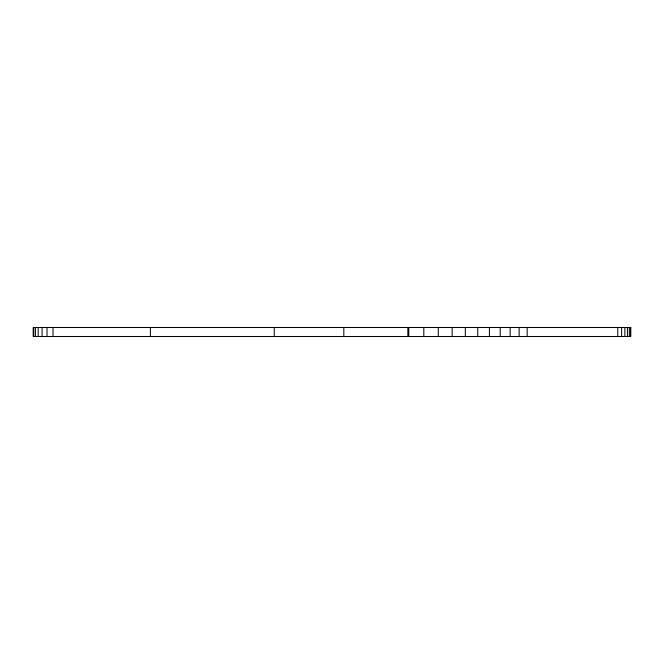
<?xml version="1.0" encoding="UTF-8"?>
<svg xmlns="http://www.w3.org/2000/svg" width="664" height="664" viewBox="0 0 664 664"><rect width="100%" height="100%" fill="white"/><g stroke="black" fill="none" stroke-linecap="round" stroke-linejoin="round"><path stroke-width="1" d="M630.418 327.51L630.418 336.49M629.289 327.51L629.289 336.49M627.414 327.51L627.414 336.49M624.849 327.51L624.849 336.49M621.612 327.51L621.612 336.49M617.777 327.51L617.777 336.49M527.166 327.51L527.166 336.49M519.132 327.51L519.132 336.49M510.135 327.51L510.135 336.49M500.208 327.51L500.208 336.49M489.401 327.51L489.401 336.49M477.748 327.51L477.748 336.49M465.315 327.51L465.315 336.49M452.142 327.51L452.142 336.49M438.29 327.51L438.29 336.49M423.815 327.51L423.815 336.49M408.792 327.51L408.792 336.49M407.862 327.51L407.862 336.49M343.819 327.51L343.819 336.49M274.249 327.51L274.249 336.49M150.396 327.51L150.396 336.49M53.02 327.51L53.02 336.49M47.019 327.51L47.019 336.49M42.073 327.51L42.073 336.49M38.205 327.51L38.205 336.49M35.424 327.51L35.424 336.49M33.756 327.51L33.756 336.49M630.8 327.51L33.2 327.51L33.2 336.49L630.8 336.49L630.8 327.51"/></g></svg>
